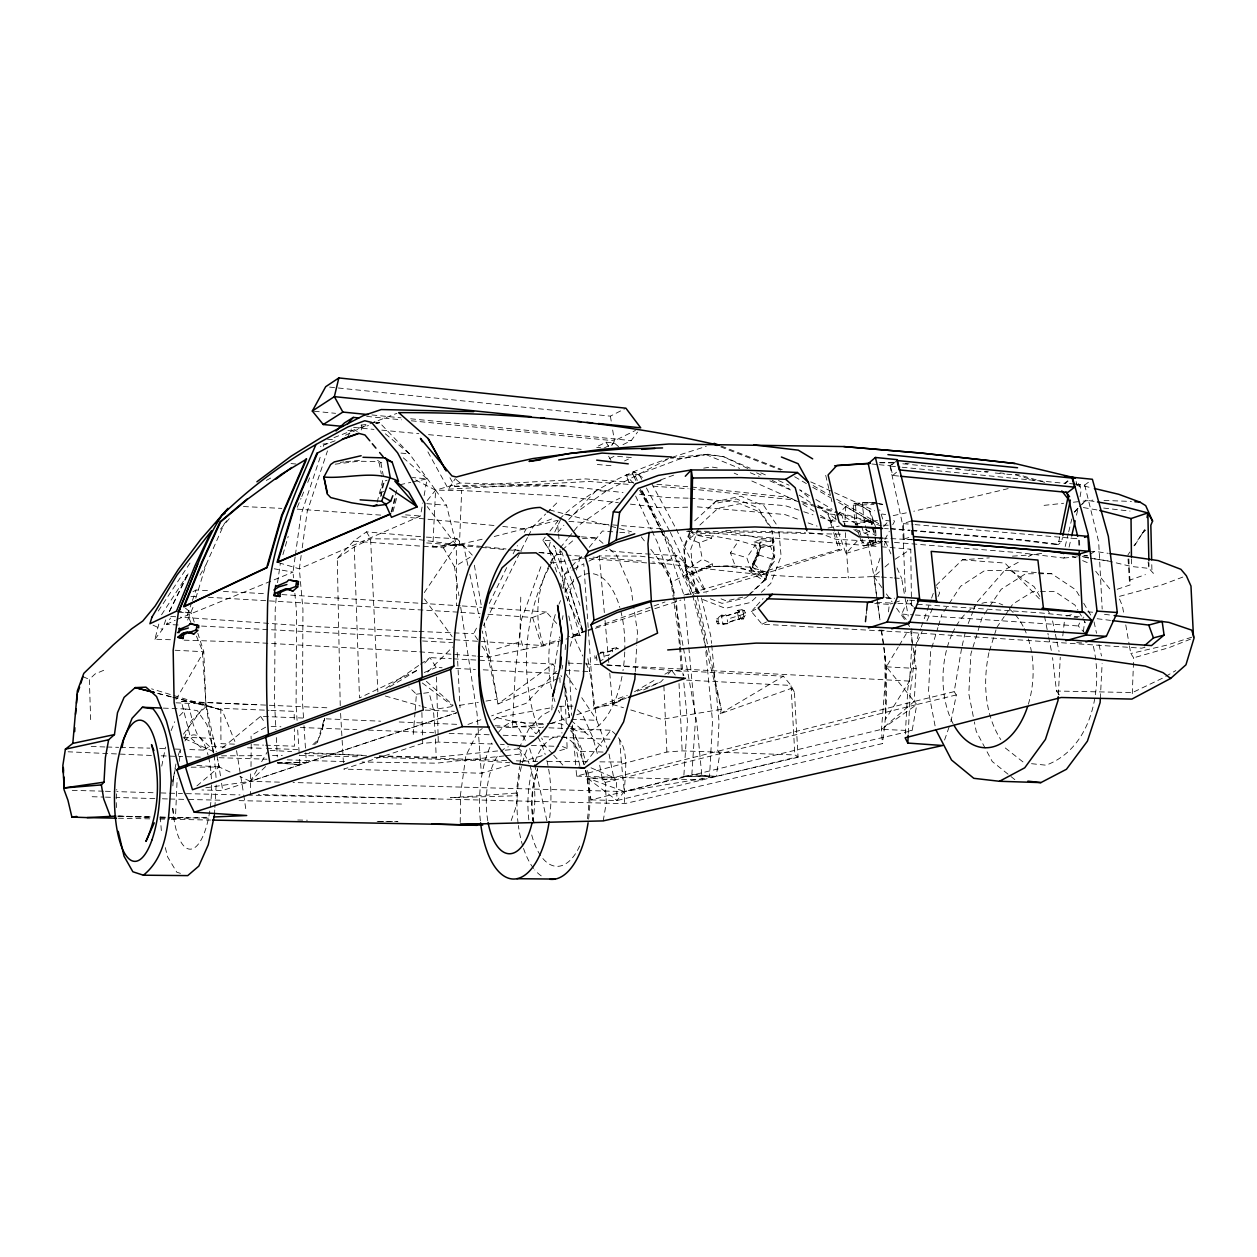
<?xml version="1.0" encoding="UTF-8"?>
<svg xmlns="http://www.w3.org/2000/svg" width="1257" height="1257" viewBox="0 0 1257 1257"><rect width="100%" height="100%" fill="white"/><g stroke="black" fill="none" stroke-linecap="round" stroke-linejoin="round"><path stroke-width="0.75" stroke-dasharray="5 3.75" d="M103.687 670.295L95.029 674.019L89.341 679.409L90.755 722.382M460.203 822.471L460.612 793.764L465.907 755.614L477.896 731.81L482.248 728.557M881.377 630.213C888.306 667.608 887.929 706.073 882.367 743.594L624.808 803.632L258.298 794.503M520.775 597.169L519.927 637L523.918 649.413L543.762 645.847L567.363 638.682M596.258 655.588L597.044 660.098L595.551 660.302L594.765 655.777M171.581 818.511L175.43 818.684L177.174 778.68M760.328 539.662L754.153 541.893L758.741 555.044L750.57 567.237L751.356 569.264L758.741 555.044L760.328 539.662L774.029 541.186L772.961 545.444L760.548 547.706L752.974 563.057L751.356 569.264L765.953 579.681L766.817 576.225L752.974 563.057M743.563 618.9L742.054 617.973L729.233 621.854L727.787 623.661L723.042 624.273L717.464 623.771L716.506 621.477L716.6 618.868L721.424 615.207L728.102 615.459L740.907 611.546L741.929 609.771L744.427 610.635L745.417 612.96L743.563 618.9L738.786 619.528L737.152 610.368L741.929 609.771M727.787 623.661L719.051 623.566L718.093 621.272L718.171 618.664L726.169 614.61M1129.43 645.909L1130.766 653.53L1133.673 657.82L1132.211 695.812M743.72 615.82L742.824 610.823L737.152 610.368L739.305 611.75L740.467 618.177L738.786 619.528L745.322 615.616M374.036 421.959L379.598 422.682L409.515 453.871L435.582 490.151L432.832 546.748L459.465 544.171L461.68 490.544L560.638 495.965L618.334 502.721M250.677 773.935L250.52 794.314M251.007 766.534L251.243 740.892M842.897 521.341L873.018 522.503L845.71 506.54L844.83 525.112L841.907 515.134L838.655 513.186M908.277 733.287L910.209 692.183L916.086 647.481M497.081 727.222L512.463 727.457L515.229 672.228L521.482 619.45L541.798 564.22M1100.315 698.672L1102.122 663.649M930.636 651.535L928.53 691.68L935.789 729.626M1058.331 694.807L1060.264 657.238M635.272 671.568L636.718 645.092M636.812 643.207L637.44 631.862L633.465 605.245M585.416 770.447L591.089 799.876L683.808 776.512L709.577 776.182L712.515 721.204L704.25 635.272L694.901 597.515L669.431 542.128L641.73 490.78M905.339 733.962L907.868 687.972L917.453 637.755L920.658 628.751M116.225 798.808L116.76 789.396M214.444 814.96L214.774 809.367M214.868 807.497L216.267 783.221M551.823 710.016L552.483 698.515M553.473 681.278L554.117 669.792L559.522 636.922M913.148 647.874L916.164 668.473L914.2 701.453L916.809 704.533L912.111 730.663L716.129 776.386L624.305 791.564L293.07 782.514M565.179 649.633L565.681 642.091M711.761 645.328L719.035 721.471L717.653 750.586L719.9 753.32L716.129 776.386L683.808 776.512L687.469 721.455L683.321 677.46M884.834 655.18L885.557 719.255L909.549 681.105L911.953 644.244M415.203 710.268L416.381 694.21L408.886 686.982M881.346 630.291L886.358 666.807L881.487 729.374L882.367 743.594M413.239 734.434L415.061 712.122M276.194 597.986L275.204 609.472L274.545 702.616L275.927 729.783M277.53 582.682L280.28 563.796M361.278 429.925L361.859 424.112M866.246 614.154L866.639 610.399M888.495 611.876L889.28 604.413L892.91 603.203M1062.778 635.901L1064.49 620.424M1083.455 631.423L1084.524 621.791M179.28 761.396L180.694 749.895M511.19 820.554L515.433 808.644L517.805 795.712L516.218 793.073L519.55 766.691M295.112 556.914L293.007 572.124L293.51 577.89M295.379 555.013L300.91 515.103L321.006 454.735M301.177 555.468L299.339 568.84L302.937 609.425L302.528 702.38L303.518 717.888M302.23 547.816L307.211 511.536L327.48 450.886M519.801 764.869L521.309 753.933L518.638 748.858L528.93 728.887L542.443 715.044L550.817 710.676M950.889 721.817L956.326 694.932L954.173 691.649L961.731 647.591M562.366 619.512L563.01 615.647M1080.077 496.766L1081.004 491.298L1080.124 486.475L1077.28 481.384M603.203 820.9L606.314 802.642L605.308 782.404L602.543 780.047L599.196 762.716M278.944 562.806L299.339 568.84L420.435 516.03L422.776 503.004M424.112 495.572L427.129 478.838L401.784 456.495M161.744 766.126L165.547 747.067M562.005 669.054L562.775 665.252M172.665 781.933L175.351 768.671M172.963 780.534L173.702 776.905M314.533 744.615L317.408 742.101L322.216 729.657L324.51 718.705M911.655 530.721L1018.029 539.866L1055.754 544.517L1058.803 541.5L1059.965 535.891M1055.754 544.517L1058.645 544.328L1061.694 541.311L1062.479 537.556M322.216 729.657L324.667 718.595M1069.063 547.141L1071.247 537.745M1076.495 515.197L1077.799 509.572M962.171 645.705L966.146 628.751M1065.182 546.544L1068.261 533.659M1068.717 531.821L1071.797 518.952M874.259 502.706L862.836 502.486L862.333 504.528L864.423 521.686L868.666 538.719M705.994 566.86L727.143 565.996L747.459 569.94L763.942 580.86L765.953 579.681L752.582 566.828L760.249 542.176L774.029 541.186L772.646 539.017L760.642 538.342L731.841 532.34L701.689 533.549L691.476 532.418L689.323 538.766L699.143 542.835L711.493 538.247L712.122 535.765L738.723 540.651L755.08 545.365L770.62 546.606L775.239 559.899L766.974 572.234L751.482 571.087L735.188 566.09L712.75 566.388L705.994 566.86L687.689 575.407L686.086 570.364L702.412 559.224L712.216 563.796L712.75 566.388L732.344 566.279L712.75 566.388L687.689 575.407M170.496 639.734L154.91 639.247L159.12 622.906M377.131 502.281L382.615 481.07L381.609 475.712M380.557 496.436L384.406 481.494M391.823 512.008L395.986 495.918M391.131 511.929L397.605 486.899M382.191 496.484L380.635 493.011L383.652 481.447L387.125 480.174M393.001 511.646L397.039 496.499M591.089 799.876L616.967 800.536L798.022 756.714L794.455 692.356L791.203 688.412L720.135 713.787L721.345 709.325L692.057 571.684L684.327 562.288L677.099 555.515L634.659 553.3L605.811 550.377M550.236 542.286L548.555 548.351L557.48 574.308M570.175 646.318L573.271 635.288L568.133 613.133M282.919 554.651L288.199 536.378M567.3 601.05L573.758 579.163M576.444 570.05L579.666 559.114L583.264 554.667M931.767 647.842L937.911 627.557M938.46 625.719L941.823 614.657M192.981 607.398L186.35 623.079M195.793 598.175L205.912 564.974L224.233 523.808L228.554 518.638M982.173 617.391L970.891 653.923L968.801 693.738L973.986 720.072M988.913 652.697C982.801 681.514 984.514 714.196 1000.792 739.603M989.479 650.906L993.957 636.529M994.507 634.722L996.188 629.333M880.057 558.092L873.945 576.46L877.119 599.526M884.331 545.239L885.541 541.563L880.136 541.123M154.91 639.247L162.452 629.474L166.238 618.491M944.573 740.043L949.632 725.462M191.818 602.244L187.56 614.484L191.991 625.279M192.431 600.5L196.092 590.004L209.746 590.743M921.302 626.944L930.95 599.903M931.594 598.096L933.527 592.691M317.408 742.101L324.337 718.753L380.604 721.188M689.559 532.198L683.698 547.738L686.259 574.496L686.966 577.387L698.845 594.545M690.124 532.984L684.217 548.618L686.966 577.387M698.562 528.49L690.769 549.136L693.141 574.056L706.23 593.005M968.204 623.551L973.028 611.421M973.719 609.676L976.469 602.747L1005.663 569.311L1020.338 561.125M184.056 738.849L191.315 720.827L206.981 705.711L222.159 710.142L234.886 741.473M859.521 536.315L855.027 522.095L853.204 505.173L853.959 503.319L875.909 502.517M171.093 730.647L174.754 721.738M752.582 566.828L760.548 547.706L760.249 542.176M297.28 507.278L301.004 498.4M301.759 496.625L303.99 491.298M307.714 482.437L309.945 477.11M906.187 619.434L901.772 614.092L907.695 600.06L913.258 606.722M347.545 437.577L351.332 428.951M917.39 641.84L922.167 631.391M926.928 620.927L934.077 605.23M938.052 596.525L939.639 593.037L936.811 586.988M1085.341 633.717L1078.255 625.955L1081.35 619.23M506.712 567.551L488.517 605.088M554.777 532.01L561.376 517.978M549.576 564.566C536.739 589.659 533.879 619.245 543.762 645.847M550.377 562.869L553.567 556.097L542.851 540.164L545.224 537.148M169.381 611.499L186.963 575.297M169.491 611.436L188.644 573.129L160.99 615.631M548.696 568.274C522.095 618.931 519.094 683.274 541.044 736.178M549.592 566.53L554.981 556.128L560.795 551.116M612.662 651.817L612.065 648.455L618.365 648.816L616.574 647.858L615.741 649.46L611.122 651.016L604.963 652.776L600.375 652.682M513.123 553.803L517.428 545.554M524.295 532.355L526.023 529.056L552.452 518.638M477.833 639.923L473.622 633.685L478.006 625.279M527.5 537.54L483.505 625.687M528.364 535.906L533.534 526.039L545.632 514.019M884.928 539.536L889.265 531.318M892.737 524.75L894.481 521.466L892.517 518.151M611.719 445.575L614.422 440.814L635.461 430.428M256.931 769.881L250.332 781.335L222.678 790.496L201.906 789.962M261.645 761.711L267.301 751.89M176.043 699.442L203.791 651.723L197.836 633.245M200.02 575.093L205.912 564.974M954.173 691.649L914.2 701.453L886.358 666.807L898.252 647.041M899.242 645.391L907.161 632.208M763.942 580.86L766.817 576.225M1134.631 545.664L1144.64 529.778L1133.955 545.852M427.914 451.907L448.435 489.177L455.317 478.54M158.256 611.028L191.001 561.565M1127.812 555.138L1129.854 552.043M178.101 624.965L166.348 624.415L170.528 618.114M943.913 611.499L948.092 605.183M949.145 603.611L960.647 586.233L984.655 570.584L1010.455 570.489L1036.695 572.563M766.974 572.234L750.57 567.237L735.188 566.09L730.506 552.86L738.723 540.651M751.482 571.087L746.799 557.715L755.08 545.365M424.285 592.613L456.307 545.145L484.762 538.64M984.294 614.264L988.521 608.011M989.589 606.455L1001.232 589.25L1025.539 573.773L1036.758 573.758M996.754 627.542L1004.233 616.606M1005.301 615.05L1008.507 610.368M1009.575 608.797L1012.781 604.114L1033.175 591.387L1038.628 591.418M622.969 444.648L631.234 440.61L637.55 432.078M183.428 734.182L205.928 704.061L203.791 651.723L175.069 650.246M585.212 763.298L610.823 730.27C634.785 747.695 621.948 779.026 624.808 803.632M549.969 531.098L558.281 520.508M559.459 519C589.486 489.759 629.081 471.784 668.535 458.538M427.286 500.537L435.582 490.151L460.219 483.034L565.304 485.972L623.063 492.555M860.087 538.09L863.7 545.978L876.977 542.081L879.774 538.577M560.292 547.722L567.441 538.923M568.635 537.462L578.189 525.725L611.279 502.501L619.842 498.181M589.266 547.282L602.449 531.004L617.8 532.167M956.326 694.932L916.809 704.533L881.487 729.374L914.2 701.453L613.715 777.627L587.255 777.989L616.967 800.536L624.305 791.564L881.487 729.374L912.111 730.663M220.494 529.118L231.257 516.313M557.888 532.261L563.906 525.175M568.73 519.502L596.352 490.481L605.858 491.33L670.295 457.878L708.021 454.28L723.639 456.715L750.178 468.248M883.718 526.542L887.269 522.441M1074.405 512.008L1078.239 507.687M1144.954 647.324L1141.686 648.188L909.047 632.444L762.056 624.195L751.325 611.483L755.237 607.194M756.525 605.764L763.046 598.631M838.168 531.585L845.961 553.41L858.83 539.253M565.257 592.078L564.33 574.465L570.662 567.567M571.935 566.184L579.54 557.919L582.808 555.987M1082.23 504.198L1085.985 500.113L1095.601 501.684M643.584 689.936L660.836 681.891L663.24 679.314M668.033 674.176L671.615 670.311L783.394 676.187L791.03 685.426L794.455 692.356M340.238 705.648L337.285 558.407L353.547 541.139L366.51 531.837L424.426 537.006M556.427 671.207L526.149 703.292L491.613 715.846M424.756 663.005L429.973 657.615L451.373 658.731M179.5 715.862L186.177 709.042L197.223 710.566L206.934 724.692L214.02 753.289M820.444 517.24L831.6 520.917L835.449 516.988M836.738 515.684L845.71 506.54M427.679 672.008L452.583 647.041M546.984 512.683L557.731 502.014M1074.452 512.133L1079.732 506.932M936.088 585.479L962.328 559.821L989.322 557.857M1079.527 506.43L1085.985 500.113M265.62 766.566L250.332 781.335L204.043 788.045M861.768 543.433L863.072 542.191L856.677 521.985L855.514 504.56L861.893 506.445L870.394 511.693L875.485 526.84M894.465 542.395L1020.747 552.829L1063.752 558.061L1066.125 555.798M1142.126 533.471L1145.865 529.935M748.135 595.394L764.382 580.168L773.966 554.761L771.845 530.265M749.549 594.624L765.843 579.336L774.768 555.657L772.646 531.082M755.897 597.405L750.476 602.496L725.368 608.341L702.097 599.228M761.318 592.314L770.792 583.405L781.084 556.16L778.806 529.716M312.836 744.663L318.382 739.493M694.712 520.807L715.547 501.606L740.954 496.201L764.02 505.864L778.649 527.83M699.866 525.049L717.904 508.394L739.917 503.68L759.935 512.039L770.525 527.909M715.547 501.606L712.86 503.978L736.523 498.935L758.034 507.922L771.672 528.38M562.24 549.875L575.297 538.625M898.566 476.042L892.721 475.476L890.459 466.096L896.932 460.502M879.444 571.715L873.945 576.46C800.049 581.143 725.792 571.495 652.65 561.926M884.959 566.986L890.459 562.256M196.909 785.924L219.111 766.99L217.681 759.354M892.721 475.476L896.618 472.129M879.114 464.697L889.987 465.781L894.308 462.105M222.3 747.978L260.576 716.349L303.047 718.046M689.323 538.766L694.43 534.744L712.122 535.765M1068.01 481.258L1065.26 483.395L1028.352 479.734M1067.806 480.755L1064.758 483.097L1073.824 483.992M1075.646 484.165L1084.712 485.061L1090.84 480.441M493.86 719.868L496.766 717.684L553.52 707.345M748.182 595.897L745.432 597.939L722.021 603.36L709.372 598.395M484.181 622.655L497.929 703.999L552.986 664.073L556.348 668.897M605.858 491.33L572.344 515.244L563.026 514.474M326.804 707.77L181.369 701.422L190.483 737.623L203.54 750.068L209.526 746.532L228.507 747.161M385.852 688.38L418.942 665.299M420.514 664.199L429.973 657.615L436.179 667.451L442.071 667.75M337.285 558.407L354.27 546.984L370.579 538.782L415.8 539.174L463.613 545.742L472.742 555.641L454.468 566.687L458.915 595.645M353.547 541.139L443.375 547.816L457.061 538.734L463.613 545.742L468.185 566.593M895.141 559.239L910.775 549.199L911.529 609.331M1082.198 556.364L1087.729 555.861L1094.8 551.367L1108.25 553.331M389.717 686.841L418.235 669.745L359.486 697.902L354.27 546.984M720.135 713.787L783.394 676.187M574.04 569.107L583.751 563.764L593.791 708.225L612.536 704.423L627.73 695.655M634.486 691.759L656.421 679.079M664.874 674.208L671.615 670.311L675.747 675.7M1165.71 676.345L1175.829 670.578M265.667 727.175L251.023 735.486L251.164 739.085M1028.477 556.584L1031.73 554.777L1044.881 552.986M589.329 558.642L661.748 564.016L677.099 555.515M192.965 591.733L196.092 590.004M564.33 574.465L572.422 570.002M266.28 480.457L272.973 476.812M380.635 493.011L383.652 491.377M335.1 440.783L323.363 445.167L323.442 447.429L320.456 446.251M345.439 435.283L368.191 424.473M712.216 563.796L691.916 574.308L686.086 570.364M597.672 654.85L603.297 651.943L604.963 652.776M329.601 387.093L610.399 416.161L625.907 408.195M674.019 595.519L671.615 582.038L692.057 571.684M588.92 561.141L599.29 555.908L640.19 556.128L684.327 562.288L704.737 643.348M762.056 624.195L766.723 621.869M618.617 446.659L614.296 443.014L606.015 442.197L595.818 447.256L600.767 447.743M751.325 611.483L756.478 608.922M604.067 448.058L614.296 443.014M609.472 458.601L614.689 456.071L631.564 457.579L624.54 460.926M600.265 660.868L603.077 659.516M742.054 617.973L723.042 624.273L721.424 615.207L728.102 615.459M1162.332 678.261L1132.51 692.56L1056.477 691.02L1052.565 657.631M166.348 624.415L175.179 620.282M176.954 619.45L293.007 572.124L274.23 568.793M609.755 673.155L612.536 704.423L626.347 697.981M863.7 545.978L874.935 542.348L875.532 540.589L864.517 544.124L863.072 542.191M424.253 672.511L436.179 667.451M497.929 703.999L558.171 678.434M855.231 524.656L870.677 519.895L872.169 524.593M1190.52 639.153L1168.759 647.748L1133.673 657.82M487.936 614.28L532.607 617.47L546.418 612.049L558.139 625.075M743.657 614.217L727.866 619.01M593.791 708.225L626.41 695.404M637.283 691.146L660.836 681.891M369.982 423.766L396.913 413.317M333.985 437.593L359.219 427.961L368.474 425.557M1182.821 577.073L1161.594 585.008L1118.447 596.619L1122.422 605.874L1123.758 613.51M660.742 479.891L675.449 474.486M586.123 630.621L568.557 636.67M587.946 629.961L652.179 606.628M654.001 605.968L665.016 601.962M467.965 724.441L484.338 718.485M1117.174 589.282L1130.184 584.914L1129.336 580.278L1145.394 574.638M279.463 782.137L250.332 781.335L456.527 712.813L250.332 781.335L239.93 776.559M551.069 723.419L569.468 717.244L565.556 687.17M576.837 714.762L626.536 698.091M911.906 539.693L904.066 539.033L903.327 523.603L911.466 520.901M739.305 611.75L726.515 615.663L727.662 622.058M587.962 630.763L593.54 628.924M595.394 628.311L653.012 609.284M654.866 608.671L680.885 600.076M894.717 602.606L901.976 600.202M201.607 626.065L433.429 638.352L541.61 645.485L559.569 639.609M492.618 744.034L438.3 742.07L422.729 743.311L343.79 769.095L481.337 773.244L511.19 764.633M904.066 539.033L910.587 536.928M672.102 457.297L706.23 446.361M1191.699 637.22L1167.077 645.061L1130.766 653.53M570.867 637.582L579.634 634.832L566.483 590.963L553.567 556.097L542.851 540.164L550.66 540.777M661.355 531.161L665.487 539.929L683.918 595.048L705.884 591.906L841.514 549.859L835.528 533.314M586.123 631.328L573.271 635.288L582.714 656.028M496.609 648.942L518.575 642.264M845.961 553.41L876.365 544.422L875.013 536.865M683.918 595.048L838.859 549.56L841.483 549.828M1066.643 616.056L1071.844 614.532M520.508 761.931L542.898 755.473M559.695 750.618L567.143 748.465L566.703 736.901M609.645 654.693L604.868 655.997M576.146 770.431L576.617 776.119L666.886 752.032L682.142 750.869L794.848 754.938L798.022 756.714M375.89 423.64L379.598 422.682L373.172 422.446M605.308 782.404L916.809 704.533M1008.13 488.627L913.823 511.238M683.808 776.512L691.853 774.516L716.129 776.386M742.73 597.154L726.389 600.94L719.664 598.285M494.237 536.488L557.244 520.398L558.344 532.041M477.786 656.185L489.382 657.065L523.918 649.413M399.883 484.731L410.788 482.374M412.595 481.981L427.129 478.838L412.406 477.55M602.543 780.047L613.715 777.627L616.496 780.016L616.967 800.536M893.208 515.621L906.328 512.84M827.986 528.066L839.22 526.102M747.899 468.547L723.639 456.715L705.806 454.515L680.163 458.821L639.012 474.282L625.797 475.177L630.715 485.626M708.021 454.28L680.163 458.821L670.295 457.878M451.97 706.591L433.084 709.655L422.069 706.497M459.512 705.366L478.383 702.302M485.94 701.076L497.269 699.238L482.311 631.014M703.7 468.138L711.336 466.944L720.088 468.358M868.996 545.051L881.126 542.71L876.977 542.081M416.381 694.21L421.833 693.471M423.64 693.236L429.093 692.497L433.319 709.152L435.283 733.444M551.257 562.947L570.191 560.386M572.092 560.135L579.666 559.114M361.01 425.149L368.442 424.159M375.874 423.169L379.598 422.682M594.718 658.181L596.211 657.977M616.574 647.858L612.065 648.455L614.249 649.665L603.47 652.964L604.491 658.841M600.312 652.336L603.297 651.943M717.464 623.771L719.051 623.566M340.254 462.387L343.868 461.916M345.691 461.696L362.205 460.125M335.195 464.179L358.261 461.24L376.849 461.476L379.268 463.236L381.28 473.936M742.824 610.823L744.427 610.635M743.814 613.165L745.417 612.96M716.6 618.868L718.171 618.664M716.506 621.477L718.093 621.272M1091.123 551.807L1094.8 551.367M504.12 755.928L436.32 763.172L362.079 762.009M506.021 755.708L521.309 753.933M1044.08 505.361L1063.611 503.271M1073.368 502.219L1081.177 501.37M1083.141 501.166L1092.899 500.113M512.463 727.457L549.136 723.623M497.662 750.948L436.179 757.248L377.587 755.803M505.283 750.193L518.638 748.858M1063.752 558.061L1080.344 556.537M864.423 521.686L877.48 520.602M516.218 793.073L450.525 797.708L517.805 795.712M686.605 531.318L690.47 531.035M1012.451 556.175L1031.73 554.777M579.634 634.832L573.271 635.288L582.525 635.822M853.204 505.173L874.008 504.576M322.955 444.004L328.203 443.658M432.832 546.748L456.307 545.145L479.42 547.235M879.963 462.576L893.617 462.309M879.586 462.812L893.193 462.859M1058.803 541.5L1061.694 541.311M449.959 477.786L454.704 486.318L585.636 478.917L633.779 482.594M448.435 489.177L588.747 481.462L631.611 484.589M377.571 460.313L380.871 462.733L384.626 462.545M175.43 818.684L210.092 817.144M687.658 507.152L662.565 507.891L629.867 504.073M582.51 538.42L596.918 538.027L603.926 544.155M559.192 706.308L573.663 706.104M436.179 798.902L249.562 795.162M840.556 534.178L696.284 531.082M305.75 752.77L306.362 762.465L277.593 762.779L299.904 764.68L299.292 755.048M191.143 767.194L219.111 766.99L232.985 773.369M883.2 525.222L888.29 525.206M221.578 755.834L264.677 755.646M272.518 755.614L282.306 755.567M299.936 755.488L360.649 756.84M454.704 486.318L565.304 485.972M725.745 530.533L805.407 532.544M1038.628 573.758L1051.7 573.742L1075.725 589.8L1079.7 596.509M277.498 762.528L306.362 762.465M1040.45 591.434L1055.016 591.56L1074.971 605.088L1077.94 610.116M537.603 761.349L516.297 760.831M547.329 761.428L590.177 761.773M599.919 761.852L621.351 762.025L624.305 791.564L587.255 777.989L616.496 780.016M377.147 821.371L397.966 821.654L376.77 821.324M415.564 479.938L435.582 490.151L461.68 490.544M401.517 804.056L238.641 800.63M159.718 817.176L211.019 818.244M118.457 818.228L151.751 818.888M159.592 819.045L169.381 819.234M171.345 819.281L210.532 820.051M297.752 820.004L307.415 820.208M150.29 816.971L117.749 816.123M188.77 799.483L221.389 800.222M186.397 793.638L239.977 794.927M118.017 816.076L151.06 816.893M160.786 817.129L187.984 817.804M688.129 498.165L667.357 497.599L638.477 494.315M690.014 498.212L785.138 505.628L801.856 511.128M104.959 746.972L89.451 746.391M106.908 747.019L118.629 747.334M120.578 747.381L149.866 748.135M154.847 798.604L116.901 797.472M162.389 798.792L168.045 798.949M169.931 798.996L185.015 799.389M1104.023 500.427L1131.441 501.449M344.669 761.585L286.219 759.841M153.055 792.727L116.744 791.611M160.896 792.947L182.469 793.528M576.617 776.119L702.254 779.921L696.787 722.602L683.337 647.512M184.135 640.174L248.415 642.201L417.795 651.707M304.477 753.399L363.917 755.253M506.634 760.532L377.32 756.243M186.633 756.698L201.906 757.17M219.095 757.704L266.987 759.212M103.483 791.187L70.691 790.307M105.368 791.25L114.843 791.549M92.17 796.718L103.577 797.064M105.478 797.127L114.984 797.425M247.488 747.789L264.677 748.371M203.54 750.068L186.916 749.486M449.158 733.35L489.664 734.779M503.161 735.251L534.052 736.351M183.098 737.262L213.753 738.346L216.251 751.717M572.045 726.326L580.765 751.277L603.093 752.063M234.493 744.144L220.949 743.673L220.808 708.335L269.077 710.315M253.851 744.804L263.53 745.134M265.463 745.197L294.499 746.187L294.327 728.777M266.625 748.434L297.626 749.502M374.35 757.311L478.461 760.579L509.776 762.732M151.406 755.473L68.114 751.796M161.195 755.818L176.86 756.368M178.808 756.431L182.721 756.573M456.668 724.331L398.233 721.942M495.038 725.76L541.233 727.52M500.38 744.317L504.261 744.458M531.412 745.432L558.579 746.407M159.623 748.496L167.417 748.779M175.21 749.062L184.968 749.423M831.6 520.917L835.371 521.058M271.182 726.389L280.908 726.766M300.344 727.504L356.737 729.626M543.778 736.728L559.349 737.309M561.298 737.388L609.928 739.226M417.057 631.391L313.417 626.52L180.489 617.14M419.005 631.47L452.174 632.821M454.123 632.899L473.622 633.685M163.331 708.115L186.177 709.042M511.615 722.241L545.837 723.623M548.963 727.819L568.29 728.589M570.222 728.667L610.823 730.27M368.38 730.081L433.775 732.721M425.259 710.111L454.406 711.336M181.369 701.422L258.235 704.863M176.011 702.82L205.928 704.061L216.078 751.026M571.495 719.271L596.839 720.324L608.011 750.492M271.009 710.394L294.169 711.352L294.264 721.031M876.585 602.402L896.005 603.25M897.938 603.329L915.395 604.177M117.812 816.186L150.463 817.6M160.063 818.024L169.664 818.433M886.358 598.238L894.167 598.583M243.465 506.555L281.819 508.378M297.171 509.116L382.442 515.229M882.744 541.688L835.874 539.316L822.848 534.351L807.355 532.591M884.708 541.783L888.605 541.971M190.938 596.352L198.685 596.761M208.348 597.264L458.805 612.19M565.32 670.327L589.784 671.584L596.839 720.324L581.755 697.698M455.788 668.441L475.397 669.431M483.238 669.824L559.726 673.705L561.675 676.643M686.573 680.131L791.03 685.426L794.848 754.938M884.519 528.568L888.338 528.773M426.343 537.116L457.061 538.734M223.416 591.466L266.327 593.744M281.929 594.577L460.251 605.795M568.211 663.052L599.306 664.686M607.084 665.094L909.549 681.105M453.321 658.841L552.986 664.073M882.131 538.106L913.116 539.803M422.572 640.976L452.929 642.657M886.358 666.807L916.164 668.473M270.192 750.366L291.64 751.592M309.191 752.582L367.673 755.897M178.384 612.159L191.284 612.929L194.269 622.168M879.24 630.071L886.515 630.543M1076.715 642.626L1082.183 642.971M917.327 604.303L1040.466 612.897L1083.88 617.266M901.772 614.092L913.399 614.862M915.347 615.003L1078.255 625.955M885.462 597.594L894.623 598.238M1087.729 611.86L1093.213 612.253M909.628 600.202L915.457 600.61M874.715 603.391L889.28 604.413M1074.012 617.187L1077.658 617.438M196.862 765.434L219.111 766.99L220.494 776.025M460.738 612.332L480.174 613.715M277.326 763.078L299.904 764.68M653.027 486.16L688.098 488.722M690.046 488.863L791.564 499.673L816.013 506.807M462.215 605.937L481.792 607.351M489.633 607.917L546.418 612.049M619.732 532.308L629.317 533.047M426.657 542.93L456.307 545.145L456.574 605.733M879.491 576.869L873.945 576.46L867.519 540.086M881.346 577.01L892.439 577.843M894.293 577.984L901.693 578.534L904.616 595.409M579.54 557.919L587.365 558.501M419.728 651.849L475.837 656.044M656.877 484.354L687.689 486.71M962.328 559.821L1004.924 563.073L1041.519 601.066M170.732 616.386L178.541 616.998M405.555 514.867L420.435 516.03M581.504 536.818L596.918 538.027M1038.581 572.705L1051.7 573.742M539.096 552.624L564.126 554.824M566.059 554.966L583.374 556.364M592.99 557.134L644.951 561.313M568.95 521.356L619.638 525.473M621.587 525.646L664.482 529.134M687.878 531.035L879.46 546.638M881.424 546.795L910.775 549.199M401.894 516.784L495.054 525.583M890.679 528.521L910.194 530.155M912.142 530.313L1020.888 539.662L1058.645 544.328M890.286 528.946L909.707 530.564M426.704 503.648L446.518 505.283L456.307 545.145L427.239 506.587M869.325 540.227L878.329 540.966M597.295 464.493L614.013 465.938M903.327 523.603L913.116 524.452M915.065 524.625L1079.339 538.892L1079.889 548.178M697.321 506.87L784.808 514.522L800.945 520.335M606.722 664.89L681.483 671.364L683.871 675.528M291.027 463.582L296.401 464.053M834.915 514.522L827.923 513.909L816.704 506.602M836.659 514.663L841.907 515.134L858.688 525.3M481.337 547.408L506.367 549.67M508.299 549.843L521.781 551.053M400.967 453.086L409.515 453.871L384.705 433.288M709.577 776.182L691.853 774.516L695.514 719.177L684.091 596.934M862.836 502.486L877.307 503.853M879.114 504.026L882.744 504.371L879.319 503.444M353.61 427.411L373.989 429.407M381.782 430.145L418.848 433.712M428.543 434.655L581.158 449.33M905.229 463.456L909.094 463.833M902.825 463.802L910.539 464.556M912.456 464.744L925.953 466.08M927.87 466.268L939.435 467.415M947.149 468.17L974.096 470.872M871.871 463.99L877.307 464.524M890.459 466.096L900.169 467.054M902.102 467.243L1010.879 478.006M1012.812 478.194L1026.419 479.546M371.915 414.951L400.983 417.827M410.662 418.785L631.234 440.61M314.266 411.243L335.603 413.333M366.667 416.397L401.596 419.838M411.306 420.796L614.422 440.814L612.568 429.438M976.013 471.076L987.562 472.239M995.261 473.009L1004.877 473.983M1006.81 474.172L1016.426 475.146L1035.124 480.661M327.433 439.164L334.865 439.903M955.54 468.421L959.405 468.814M969.053 469.788L974.851 470.369M984.514 471.344L988.379 471.736M999.959 472.915L1003.824 473.292M1015.42 474.47L1019.286 474.863M347.922 430.523L357.318 431.481M459.465 544.171L506.005 548.963M513.767 549.765L521.514 550.566M538.97 552.357L558.359 554.353M1031.526 763.69L1046.028 765.199C1092.05 748.119 1103.709 687.768 1092.993 644.872M691.539 487.009L786.693 497.081L794.188 499.28M1107.904 560.921L1090.51 558.234L1107.904 560.921L1131.536 566.498L1149.039 568.4L1153.329 573.302L1151.899 569.452L1151.711 561.769M502.784 526.447L526.023 529.056M1103.677 508.064L1130.043 511.096M1083.958 555.421L1087.729 555.861M890.679 521.027L883.09 520.131L879.633 509.776M176.483 611.153L191.284 612.929L184.889 607.697M1104.494 614.327L1112.178 615.27M1097.157 618.727L1110.528 620.377M881.833 514.003L885.635 514.537M1088.578 557.935L1082.78 557.04L1088.562 557.857M1083.377 507.561L1097.927 510.106M875.956 503.036L882.744 504.371M711.493 538.247L694.43 534.744L691.476 532.418M496.766 717.684L515.37 722.037L526.086 741.881M1075.646 484.024L1092.506 488.046M157.879 693.33L171.093 696.661M172.979 697.132L206.981 705.711M157.895 693.487L171.125 696.912M173.01 697.399L222.159 710.142L151.563 688.836M549.545 509.902L609.126 525.819M610.981 526.306L631.47 531.774M754.153 541.893L770.62 546.606M385.318 695.985L420.231 705.978M817.883 507.357L881.833 525.992M1023.025 475.963L1045.478 482.578M853.959 503.319L860.574 505.267L870.394 511.693M801.699 501.496L837.351 512.008M839.236 512.557L873.018 522.503L837.476 501.732M758.741 555.044L775.239 559.899M730.506 552.86L746.799 557.715M612.536 704.423L623.488 707.738M630.778 709.954L661.779 719.35L721.345 709.325L705.208 645.234M180.427 873.348L176.781 872.217L167.59 856.85L164.761 845.427M803.726 511.74L813.012 514.804M808.11 522.912L817.081 526.133M720.701 446.879L780.754 470.071M721.314 446.078L782.231 469.694M855.451 529.417L871.384 535.843M1076.825 485.139L1080.124 486.475M562.46 746.548L567.143 748.465M705.806 454.515L739.635 468.39M750.319 472.773L759.212 476.434M769.897 480.818L792.68 490.937M1072.142 556.16L1075.646 557.652M1082.638 560.622L1089.63 563.607M82.993 676.675L89.341 679.409M591.026 767.823L613.715 777.627L608.671 752.267M760.784 472.868L767.854 475.947M778.476 480.567L789.082 485.186M734.182 473.135L737.718 474.706M751.859 481.007L796.074 500.679M184.7 738.755L216.408 752.849M810.749 481.887L874.731 510.782M153.055 625.185L162.452 629.474M756.557 472.789L763.486 476.167M772.159 480.394L789.49 488.863M813.138 485.563L829.95 495.321M836.659 499.233L882.037 525.567M794.628 476.733L806.366 483.584M812.76 487.307L831.364 498.181M809.429 495.651L799.703 489.806L808.612 497.411M815.934 499.548L832.165 509.289M865.397 529.37L875.469 535.466M802.814 504.246L813.986 511.269M820.381 515.291L831.568 522.315L834.884 531.491M642.39 477.44L633.229 471.642L632.491 473.669L635.963 480.645M799.091 495.117L810.309 502.423M853.786 529.511L858.625 532.717M869.923 540.164L876.365 544.422L874.621 536.88M835.606 519L817.521 505.015M1010.455 570.489L1034.118 586.658L1040.01 596.808M422.321 682.975L452.646 705.868M1005.301 747.978L1024.266 762.936M1014.839 779.654L992.244 761.506L986.007 749.785M570.992 720.418L604.318 748.591M455.961 479.357L460.219 483.034M609.535 549.058L616.543 555.201L630.92 588.135L633.182 603.344M426.39 681.341L453.18 705.287M209.526 746.532L197.663 735.188L193.327 724.802L187.827 701.956M577.466 709.781L582.525 714.667L592.707 737.168L597.703 755.017M633.544 483.285L625.797 475.177L632.491 473.669L636.183 480.52M552.389 753.76L544.548 745.307L541.736 738M553.693 755.174L562.837 765.026M1095.727 571.259L1111.597 591.151M641.29 536.88L646.051 543.103M650.812 549.309L669.871 574.198L678.419 633.261L681.483 671.364M424.457 598.913L452.111 636.592M1056.477 691.02L1059.29 694.901M435.582 490.151L446.518 505.283M881.864 587.569L873.945 576.46L876.6 595.661M886.389 593.917L892.046 601.867M896.571 608.215L905.621 620.911M906.753 622.514L910.147 627.274M686.259 574.496L699.253 593.288M260.576 716.349L265.384 723.419M482.028 646.145L489.382 657.065M565.603 673.453L576.366 689.622M606.015 442.197L608.907 446.832M555.751 548.9L553.708 545.648L569.735 589.612L583.201 632.224L569.688 589.612M1083.691 603.219L1091.657 616.637M1078.93 611.798L1081.9 616.826M1082.89 618.491L1085.859 623.519M443.375 547.816L454.468 566.687M366.51 531.837L370.579 538.782L377.87 691.931M1046.861 608.655L1049.799 613.73M869.294 510.625L874.416 525.426M608.592 456.181L612.206 462.686M639.624 490.356L662.69 532.434M663.602 534.115L670.06 545.899L691.287 594.64M661.748 564.016L671.615 582.038M651.55 483.254L675.37 527.453M676.297 529.15L705.884 591.906M641.777 479.404L639.012 474.282L633.229 471.642L637.362 480.394M646.397 487.952L669.462 530.674M670.374 532.387L699.788 594.498M529.653 748.496L534.194 762.81M985.127 748.104L976.218 731.354L974.364 721.942M640.3 489.366L660.286 529.464M661.151 531.208L665.487 539.929M642.327 490.89L660.522 529.417M635.633 496.075L651.189 529.166M652.006 530.91L657.741 543.103L675.418 596.132M565.807 596.069L582.761 632.475M585.856 662.942L589.784 671.584L587.506 656.563M885.541 541.563L890.93 553.897M897.074 567.975L901.693 578.534M831.568 522.315L827.923 513.909L833.108 530.784M869.137 540.604L870.661 544.187M196.438 636.089L202.346 650.482L205.928 704.061L213.737 755.881M561.565 551.336L580.011 605.481M560.653 583.578L562.57 589.124M861.564 526.243L863.983 533.596L873.646 529.291L874.668 534.963M532.607 617.47L541.61 645.485M833.674 532.669L838.859 549.56M534.649 764.649L547.094 821.779M701.39 597.955L710.724 635.665L711.556 643.395M1084.712 485.061L1098.681 541.908L1102.185 609.064M580.765 751.277L584.929 768.451M825.708 475.335L828.803 488.533M829.259 490.419L831.898 501.716M835.009 514.899L836.769 522.441M870.677 519.895L871.997 525.552M872.437 527.437L874.181 534.995M571.197 726.64L580.231 767.587M469.835 574.166L479.404 617.753M1094.061 621.885L1096.528 633.245M1099.011 644.621L1101.493 655.981M889.987 465.781L902.652 524.939L905.449 595.111M1052.58 620.927L1055 632.397M1055.409 634.314L1056.618 640.049M1057.027 641.95L1059.054 651.503M1076.133 481.494L1076.872 484.998M1044.504 616.15L1048.244 635.021M1048.621 636.906L1051.606 652.006M699.143 542.835L702.412 559.224M216.738 754.609L219.111 766.99M380.871 462.733L383.699 477.739M674.365 597.452L682.991 645.579M236.552 750.649L243.497 793.136M1125.769 624.933L1129.1 643.993M904.946 597.279L908.198 616.024M474.376 565.21L481.572 607.335M610.399 416.161L611.326 421.849M460.706 607.225L477.032 713.363L481.337 773.244M221.593 783.252L222.678 790.496M564.613 686.416L569.264 717.26M910.681 631.014L912.881 646.004M243.764 794.99L246.168 811.786M876.867 597.578L880.057 620.612L877.386 601.443M534.005 823.162L531.947 807.23L533.062 786.882L537.682 768.624C531.852 786.018 529.668 804.574 533.596 822.644M172.728 808.298L174.063 819.564M680.257 644.951L676.03 597.971M680.43 646.868L683.132 675.543M558.532 533.974L559.066 539.803M559.978 549.498L563.639 588.307M599.29 555.908L604.35 612.583M605.041 620.392L608.184 655.573M608.357 657.521L609.048 665.346M294.861 593.273L296.558 612.489L296.086 704.957L297.076 720.371M214.177 755.158L216.22 779.497M572.422 724.928L576.005 768.53M619.654 739.603L621.351 762.025M160.299 816.877L161.446 832.087M116.241 802.595L116.634 808.345M845.332 532.669L848.365 578.031M304.005 725.65L305.624 750.838M297.689 730.003L299.166 753.116M1128.048 559.004L1129.336 580.278M340.6 713.379L342.03 738.362M342.14 740.279L343.57 765.246M875.689 530.58L876.098 538.09M874.935 527.186L875.406 535.875M1128.833 558.909L1130.184 584.914M568.84 660.585L571.699 715.39M1078.616 540.164L1079.009 547.879M457.218 652.414L460.046 707.77M276.32 737.545L277.294 756.95M772.646 539.017L772.961 545.444M679.016 683.588L682.142 750.869M663.885 685.929L666.886 752.032M564.66 682.96L566.2 723.419M559.868 677.539L560.088 683.289M560.952 706.293L561.958 733.13M435.488 738.927L436.179 757.248M1148.097 561.973L1149.039 568.4L1148.914 562.665M436.446 677.02L438.08 734.418M438.127 736.335L438.3 742.07M421.896 712.483L422.729 743.311M911.765 628.72L911.938 642.311M1131.457 558.831L1131.536 566.498M981.906 603.329A72.906 44.969 -87.1 0 1 1002.819 604.978M1009.402 609.111A72.906 44.969 -87.1 0 1 1013.975 613.306M1015.389 614.862A72.906 44.969 -87.1 0 1 1023.292 626.724M1024.156 628.437A72.906 44.969 -87.1 0 1 1027.173 635.633M1028.305 638.917A72.906 44.969 -87.1 0 1 1028.179 704.816M953.089 723.639A72.906 44.969 -87.1 0 1 946.772 649.068M947.291 647.198A72.906 44.969 -87.1 0 1 951.722 634.801M952.445 633.182A72.906 44.969 -87.1 0 1 955.241 627.699M956.247 625.923A72.906 44.969 -87.1 0 1 965.455 613.793M966.947 612.332A72.906 44.969 -87.1 0 1 975.071 606.283M570.474 730.6A78.233 36.453 -88.6 0 1 585.699 761.868M587.569 770.588A78.233 36.453 -88.6 0 1 588.103 822.754M541.248 875.862A78.233 36.453 -88.6 0 1 534.822 869.954M533.612 868.446A78.233 36.453 -88.6 0 1 523.415 848.051M522.802 846.165A78.233 36.453 -88.6 0 1 518.371 825.535M518.12 823.602A78.233 36.453 -88.6 0 1 527.72 747.978M536.189 733.805A78.233 36.453 -88.6 0 1 543.464 726.86M549.639 723.781A78.233 36.453 -88.6 0 1 563.796 725.352M498.432 732.36A78.83 35.683 -88.6 0 1 535.671 733.664M537.902 737.183A78.83 35.683 -88.6 0 1 545.208 754.514M546.858 760.595A78.83 35.683 -88.6 0 1 549.105 821.937M480.363 820.868A78.83 35.683 -88.6 0 1 491.817 743.028M562.13 736.351A65.128 30.451 -88.7 0 1 584.269 764.712M585.778 770.384A65.128 30.451 -88.7 0 1 587.349 819.155M579.666 846.04A65.128 30.451 -88.7 0 1 531.051 832.338M528.851 819.894A65.128 30.451 -88.7 0 1 532.669 768.451M534.948 761.569A65.128 30.451 -88.7 0 1 560.402 736.146M517.758 748.009A53.752 24.244 -88.6 0 1 529.15 763.628M529.841 765.434A53.752 24.244 -88.6 0 1 532.528 820.774M487.779 820.742A53.752 24.244 -88.6 0 1 499.312 753.54M500.71 751.906A53.752 24.244 -88.6 0 1 508.331 746.768M576.932 578.377A79.332 37.82 -86.9 0 1 619.827 607.461M620.801 611.091A79.332 37.82 -86.9 0 1 624.808 650.089M624.745 651.99A79.332 37.82 -86.9 0 1 622.969 670.688M621.995 676.392A79.332 37.82 -86.9 0 1 571.511 727.803M570.159 726.75A79.332 37.82 -86.9 0 1 558.407 710.378M554.966 701.61A79.332 37.82 -86.9 0 1 553.787 697.839M551.572 688.726A79.332 37.82 -86.9 0 1 556.317 611.311M558.956 604.24A79.332 37.82 -86.9 0 1 560.528 600.626M564.912 592.298A79.332 37.82 -86.9 0 1 575.486 579.508M184.873 741.002A57.162 19.468 -87.9 0 1 208.065 755.127M208.552 757.107A57.162 19.468 -87.9 0 1 211.396 778.806M211.569 784.887A57.162 19.468 -87.9 0 1 194.269 847.925A57.162 19.468 -87.9 0 1 172.838 808.471M172.838 785.876A57.162 19.468 -87.9 0 1 175.949 763.942M178.227 755.41A57.162 19.468 -87.9 0 1 180.819 748.418"/><path stroke-width="1.5" d="M183.883 633.151L183.051 638.477L177.818 637.283L182.249 633.434L187.592 631.784L188.66 632.727L196.202 629.961L196.972 625.059L190.074 623.755L188.581 625.467L179.782 629.223L179.232 628.406L182.705 629.191M690.502 529.134L691.287 469.961L746.155 470.165L797.409 472.491L808.392 482.374L821.811 530.643M691.413 530.58L692.528 478.006L691.287 469.961L658.291 475.413L635.413 483.851L613.322 511.85L608.577 544.548L588.527 551.572L585.228 556.867L588.245 567.143L594.011 620.345L590.963 624.76L600.972 664.387L612.253 672.322L685.442 678.309L628.374 697.462M74.697 731.59L74.807 727.677M213.957 816.971L246.702 815.51L194.222 812.195L184.213 792.083L176.938 769.944L450.556 669.431L453.871 666.069C452.756 632.255 458.491 598.741 469.584 566.828C485.186 539.646 505.361 508.551 540.227 507.419L565.304 520.885L588.527 551.572M481.258 824.199L460.172 824.372L603.203 820.9L942.687 745.511L907.821 743.076L908.198 735.251M1100.315 698.672L1100.111 702.569L1087.399 741.174L1066.455 769.268L1040.89 782.608L999.472 781.288L973.798 778.319L951.533 760.029L935.789 729.626M1058.221 696.692L1058.033 700.448L1045.431 739.43L1024.722 767.807L999.472 781.288M635.162 673.469L634.848 679.141L623.598 721.927L605.717 753.132L584.301 768.043L534.005 766.44L513.139 763.423C475.13 729.076 476.764 671.694 480.457 624.713C487.166 591.607 495.808 554.636 525.787 534.759L546.826 534.084L579.587 536.66M114.45 734.591L72.812 743.39L65.395 749.156L62.85 765.513L64.17 787.966L101.361 784.918L104.001 782.168L105.384 757.5L108.636 739.776L114.45 734.591L117.498 712.703L124.097 697.368L135.222 687.61L145.985 687.155L156.544 696.504L166.427 720.889L178.965 767.524L176.938 769.944M559.915 667.404L561.69 635.241L557.589 605.418L562.288 637.88L561.973 643.663M561.235 657.144L560.811 664.843L552.561 696.614L554.636 689.355M72.812 743.39L77.337 690.926L83.81 673.359L113.24 644.92L131.592 628.877L142.779 621.021L155.145 606.015L178.18 569.688L200.68 539.52L227.926 508.347M75.53 714.322L76.033 708.791M76.52 703.26L77.337 694.037M178.84 632.742L179.232 628.406M865.46 621.649L866.057 616.024M866.639 610.399L867.44 602.889L883.624 597.452L880.764 523.038L868.257 463.629L875.406 457.469L897.184 459.653L911.734 519.11L919.558 598.505L909.141 623.472L891.732 628.909M882.131 538.106L858.892 536.833L848.726 530.611L754.938 526.95L689.81 529.103L649.146 532.512L647.936 543.59L651.346 600.547L618.68 609.802L594.011 620.345M608.577 544.548L616.229 540.039L619.622 512.4L638.289 488.47L660.663 480.441M280.72 590.68L279.855 596.494L274.057 595.645L274.843 590.397M275.126 588.747L275.676 585.448L276.414 586.296L286.973 581.787L288.686 579.87L298.475 581.63L297.689 586.972L292.912 591.041L285.936 588.685L275.393 593.147L274.057 595.645M1147.044 517.507L1147.845 512.919L1120.584 505.785L1097.518 501.999M122.055 747.554L123.532 739.854L132.064 718.281L142.387 707.267L161.43 708.037M214.444 814.96L208.238 844.83L198.81 866.104L187.733 875.61L143.408 875.202L132.865 871.777L124.066 856.284L118.221 831.333M1060.358 534.021L1067.727 498.495L1061.804 490.874M1062.872 535.686L1070.351 500.066M1071.687 535.875L1075.175 520.838M598.411 423.515L640.709 427.82L625.907 408.195L338.84 377.933L334.362 396.646L342.862 412.076L368.05 414.574M267.882 565.65L282.197 515.606L305.907 460.8M287.225 589.674L295.788 586.5L296.573 581.158M360.099 499.83L381.704 501.276L390.157 477.141L387.062 460.203L385.082 457.925L362.974 457.281M77.903 692.308L79.6 687.092M80.731 683.619L82.993 676.675M361.136 455.725L334.315 461.916L330.638 464.509L323.897 477.063L327.15 493.875L330.732 497.568L351.724 502.831L373.518 506.115L385.758 504.513L390.707 501.103L392.828 495.729M197.663 564.424L178.384 612.159L173.167 650.152L174.142 702.742L187.592 764.79L185.549 767.226L192.478 789.726L423.31 710.032L419.288 680.681L422.148 677.554L453.871 666.069M868.414 627.966L887.128 622.026L897.467 596.934L889.767 517.177L875.406 457.469M154.265 822.848L145.922 841.404C159.749 811.472 160.503 776.088 151.516 744.647L153.92 750.602M178.965 767.524L422.148 677.554L420.671 640.866L424.913 503.507L397.558 452.771L371.569 422.383L364.781 420.749L348 426.877L315.978 444.491C293.4 496.986 268.354 550.786 267.49 609.001C266.924 650.749 265.4 692.56 268.448 734.229L265.746 737.058L269.799 762.543M1094.391 488.486L1118.746 494.3L1140.02 502.14L1145.708 505.644L1152.59 521.058L1150.831 525.222L1151.663 559.836M317 452.944L293.525 508.441L277.09 562.256L390.66 513.704M306.064 458.978L281.568 515.559L266.72 567.457L183.601 606.644L201.811 562.02L220.006 521.859L247.173 498.998M315.978 444.491C281.772 464.069 250.064 487.826 221.876 515.37C202.314 544.8 192.981 580.121 178.384 612.159L180.348 608.797M1065.842 640.677L1086.158 635.036L1097.047 611.091L1088.232 534.634L1072.378 477.267L1092.38 479.278L1108.36 536.409L1117.284 612.52L1106.333 636.356L1085.907 641.95M917.406 600.752L1084.461 612.505L1091.595 620.235L1085.341 633.717L908.387 622.105M342.768 426.406L323.269 424.52L312.317 411.039L325.689 386.7L338.84 377.933M216.031 523.179L221.876 515.37L225.066 513.312M177.536 632.617L181.464 629.993L188.377 628.013M347.183 424.379L353.296 417.403L358.795 417.952M273.9 590.036L278.771 586.909L286.895 584.521M685.285 476.262L691.287 469.961M335.965 431.041L344.497 422.902L353.296 417.403M143.408 875.202C170.669 853.299 168.438 811.833 171.266 780.141C169.396 755.756 169.459 728.589 153.024 708.791L142.387 707.267M188.66 632.727L193.939 633.937L197.962 630.354L196.202 629.961M907.821 743.076L905.119 737.796L1061.175 697.494L1131.913 699.081L1170.613 678.45L1185.948 664.812L1194.15 637.723L1191.699 630.134L1168.869 622.372L1114.111 615.506M1144.624 645.627L1153.455 637.912L1164.076 635.068L1162.159 621.429L1148.725 625.075L1112.445 620.612M1164.076 635.068L1151.491 645.595L915.882 629.443L768.278 621.099L758.207 608.058L772.427 594.294L882.445 598.065M1074.609 487.166L899.226 469.914L896.932 460.502L1072.111 478.084L1074.609 487.166L1067.743 492.445L900.499 476.23M256.899 481.792L291.215 456.134L321.603 437.31L363.21 415.674L381.264 409.546L473.622 411.62M275.927 479.121L291.671 467.525M534.005 766.44L554.887 751.34L572.375 719.79L583.437 676.549L586.061 628.783L579.807 584.615L565.901 551.383L546.826 534.084M600.972 664.387L626.112 647.905L657.584 633.104L650.623 601.647L694.807 596.305L772.427 594.294L769.3 595.739M312.317 411.039L334.362 396.646L531.114 416.664M323.269 424.52L342.862 412.076M306.677 459.041L281.568 474.156L247.755 499.045L220.588 521.906L202.393 562.068L184.198 606.675L267.348 567.504M692.528 478.006L740.923 477.613L785.688 479.294L797.409 472.491M590.963 624.76L616.951 612.615L650.623 601.647M585.228 556.867L616.417 542.521L649.146 532.512M373.518 506.115L376.927 504.638M389.544 514.569L277.718 562.303L294.154 508.488L317.612 452.991L343.067 439.102L358.968 433.429L364.97 434.985L369.841 440.83M342.438 439.039L358.324 433.366M616.229 540.039L634.769 533.785M1099.734 510.421L1131.033 518.544L1147.845 512.919L1152.59 521.058M194.222 812.195L462.482 726.656L489.397 727.096M1084.508 537.368L1087.949 536.346L1088.845 551.273L1080.219 553.74L913.855 539.85M1078.773 612.489L1082.23 611.483L1079.197 551.729M108.636 739.776L65.395 749.156M104.001 782.168L64.17 787.966L63.698 776.795L64.028 789.647L67.941 800.253L71.9 817.081L76.803 816.437M558.674 459.921L602.024 453.07L671.568 456.967M540.51 459.889L529.056 461.413L570.332 453.29L622.624 448.938L662.565 447.932M667.703 649.948L756.195 643.097L909.314 644.59L1040.89 652.587L1090.118 658.102L1145.253 666.116L1163.118 672.684L1170.613 678.45M71.9 817.081L87.11 817.6L115.88 816.107M641.62 449.377L654.944 448.466M870.174 463.236L836.879 465.467L828.08 474.957L839.063 522.174L842.881 525.945L881.126 528.003M834.601 465.813L869.813 463.456M212.48 820.098L482.767 825.111M1064.475 476.167L1075.395 477.99L1014.965 463.503L922.371 453.196L843.808 446.565L668.865 444.004L601.38 449.346L532.921 458.554L494.677 466.803L456.307 477.016L451.954 475.947L420.451 438.363L422.321 441.741M516.926 878.706L555.343 879.067M87.11 817.6L116.492 818.181M476.937 825.346L431.638 823.948M766.974 598.756L872.688 602.229M917.594 599.62L936.874 600.83M844.405 526.416L861.595 527.343M867.33 527.641L882.603 528.474M887.128 622.026L909.141 623.472M1086.158 635.036L1106.333 636.356M914.358 608.042L1091.595 620.235M897.467 596.934L919.558 598.505M1097.047 611.091L1117.284 612.52M1042.006 608.278L1083.691 612.206M1134.867 501.732L1140.02 502.14M915.033 539.96L1044.363 550.755L1080.187 554.981M843.808 446.565L922.371 453.196L1014.965 463.503M914.153 536.566L1088.845 551.273M613.322 511.85L619.622 512.4M911.466 520.901L1087.949 536.346M298.475 581.63L290.571 580.341M540.73 417.654L544.58 418.047M577.262 421.362L581.111 421.755M586.878 422.336L592.644 422.933M1017.557 467.761L887.929 454.625M1027.865 781.131L1040.89 782.608M753.666 444.899L798.274 450.163L812.682 458.868M596.666 460.125L628.264 463.864M578.943 767.289L584.301 768.043M1110.182 553.599L1158.263 560.606L1180.904 569.311L1186.357 575.753L1190.976 586.061L1193.459 636.655M177.818 637.283L183.051 638.477L180.537 635.885L189.351 632.192L193.939 633.937M196.972 625.059L198.732 625.467L198.716 627.762L196.956 627.353M190.074 623.755L195.338 624.98M274.23 595.142L279.855 596.494L277.263 593.587L287.837 589.14L292.912 591.041M296.636 583.641L298.522 584.096M295.788 586.5L297.689 586.972M154.092 692.371L135.222 687.61L154.108 692.497M1060.279 552.499L1063.799 553.583M387.062 460.203L392.168 462.136L398.516 481.368C375.592 469.254 348.535 479.043 323.897 477.063L327.401 492.854M717.056 445.465L713.426 444.067C610.368 420.435 504.261 412.469 398.705 412.626L428.134 438.536L446.172 470.966M714.149 443.312L719.523 445.387M781.398 457.014L798.085 463.692L808.392 482.374M385.082 457.925L392.168 462.136M383.809 497.332L390.707 501.103M389.701 488.125L417.23 506.838L391.493 517.318L385.286 503.428M381.704 501.276L385.758 504.513M396.788 481.965L408.666 491.833L417.23 506.838L394.824 481.132M785.688 479.294L795.21 487.763L806.853 530.721M372.292 443.752L375.937 448.136M379.598 452.52L383.259 456.888M1065.936 492.115L1069.534 496.672M428.134 438.536L445.104 469.112M110.129 815.856L103.734 799.028L101.361 784.918M1148.725 625.075L1153.455 637.912M462.482 726.656L454.123 699.693L450.556 669.431M1067.067 492.603L1077.689 536.362M1043.577 609.472L1037.905 560.056L931.201 551.367L936.481 601.93M911.938 530.58L912.126 534.461M63.447 771.217L63.29 767.493L63.478 773.024M1147.845 512.919L1148.882 560.748M1131.033 518.544L1131.441 556.914M1027.598 706.607A72.906 44.969 -87.1 0 1 954.032 725.383M549.105 821.937A78.83 35.683 -88.6 0 1 513.862 879.036A78.83 35.683 -88.6 0 1 480.583 822.832M588.103 822.754A78.233 36.453 -88.6 0 1 549.985 879.272M532.088 822.754A53.752 24.244 -88.6 0 1 509.415 853.754A53.752 24.244 -88.6 0 1 488.077 822.471M480.661 628.264C477.487 667.687 476.183 715.5 507.985 744.301L525.316 746.564C563.827 723.859 566.656 671.882 568.243 631.878C565.1 603.564 561.785 570.207 536.032 552.844L518.575 553.143L502.062 567.787L488.847 594.152L480.661 628.264M151.956 617.124L149.929 623.755L176.483 611.153L194.929 565.917L211.569 530.705L177.033 574.968L151.956 617.124M151.971 839.88A70.643 22.72 -87.8 0 0 145.184 722.256A70.643 22.72 -87.8 0 0 114.796 810.011A70.643 22.72 -87.8 0 0 151.971 839.88"/></g></svg>
